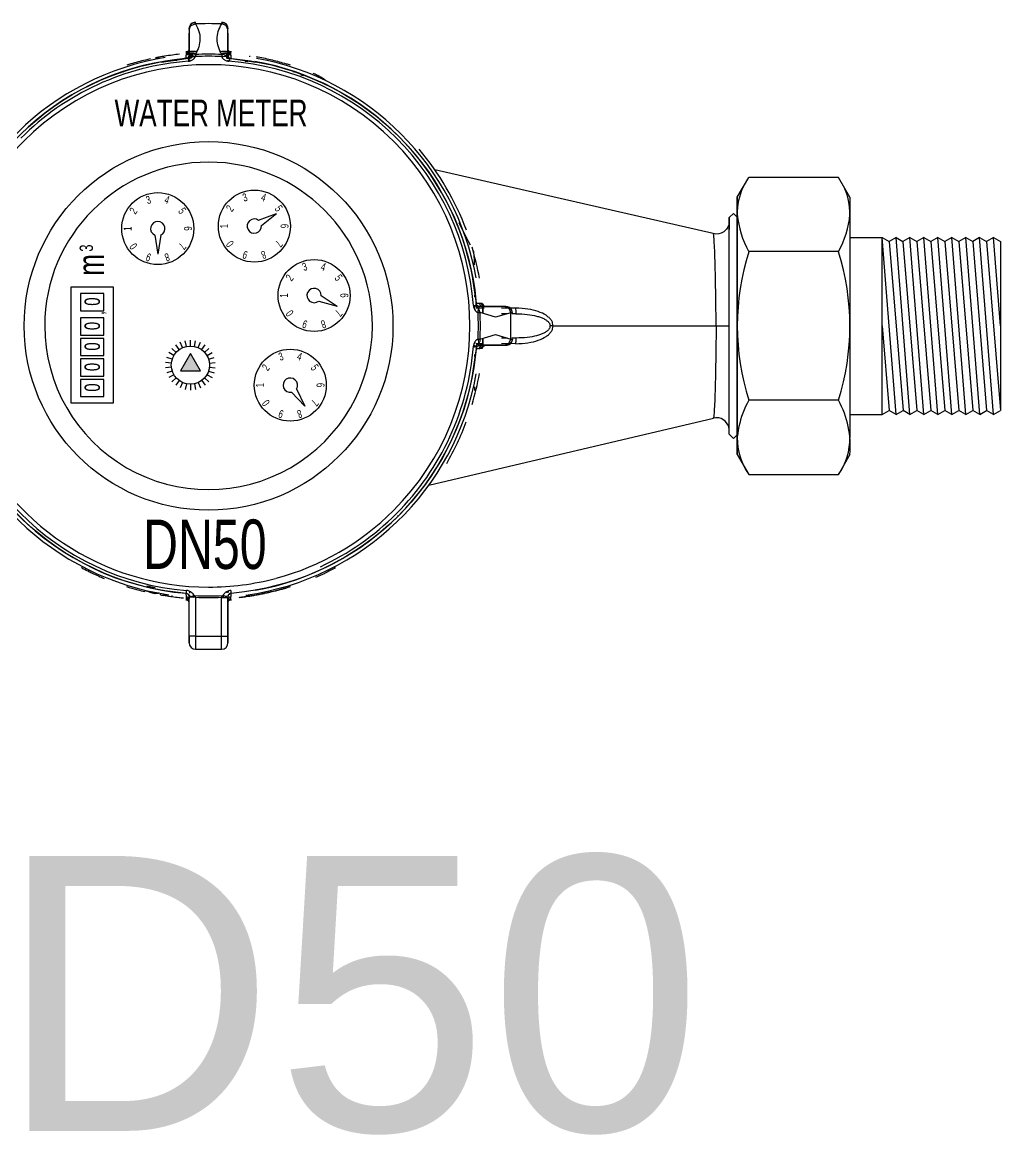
# Model space of a CAD drawing. Header units: millimetres. Extents: x 1218 to 72853, y -34712 to 16286.
# Drawn here: x 32516.8 to 32801.5, y 6502.6 to 6826.4 of the extents above; entities that cross this region are included whole.
import ezdxf

# ---------------------------------------------------------------- set-up
doc = ezdxf.new("R2010")
doc.units = ezdxf.units.MM
doc.set_wipeout_variables(frame=1)
doc.styles.get("Standard").update_dxf_attribs({"font": 'arial.ttf'})

# ---------------------------------------------------------------- blocks, each defined once
blk = doc.blocks.new('*U597')
blk.add_line((0, -0.85), (0, 0.85))
blk = doc.blocks.new('*U596')
at = {"linetype": 'ByBlock', "lineweight": -2, "transparency": 16777216}
for p, rotation in [((-9.05, -6.23), 35.99999999999999), ((-7.89, -5.56), 24), ((-6.61, -5.14), 11.99999999999999), ((-3.94, -5.14), 348.0000000000001), ((-2.67, -5.56), 336.0000000000001), ((-1.5, -6.23), 324.0000000000001), ((-11.38, -9.44), 72), ((-10.83, -8.21), 60.00000000000001), ((-10.05, -7.13), 48.00000000000002), ((-0.51, -7.13), 312.0000000000001), ((0.28, -8.21), 300.0000000000001), ((0.83, -9.44), 288.0000000000001), ((-11.66, -10.75), 84.00000000000003), ((-11.66, -12.09), 96), ((1.11, -10.75), 276.0000000000001), ((1.11, -12.09), 264.0000000000001), ((-11.38, -13.4), 108), ((-10.83, -14.63), 120), ((-10.05, -15.72), 132), ((-9.05, -16.61), 144), ((-1.5, -16.61), 216), ((-0.51, -15.72), 228), ((0.28, -14.63), 240), ((0.83, -13.4), 252.0000000000001), ((-7.89, -17.28), 156.0000000000001), ((-6.61, -17.7), 168.0000000000001), ((-5.28, -17.84), 180), ((-3.94, -17.7), 192), ((-2.67, -17.28), 204)]:
    blk.add_blockref('*U597', p, dxfattribs=dict(at, rotation=rotation))
blk.add_blockref('*U597', (-5.28, -5), dxfattribs=at)
blk = doc.blocks.new('DONGHO-D50 PPR')
at = {"color": 8}
blk.add_wipeout([(3.76, -94.12), (-3.77, -94.12), (-5.1, -93.57), (-5.65, -92.24), (-5.65, -80.37), (-7.51, -79.18), (-17.16, -77.54), (-20.83, -76.76), (-23.18, -76.08), (-30.55, -73.44), (-36.98, -70.73), (-39.63, -68.45), (-43.73, -65.91), (-48.82, -62.23), (-53.13, -58.6), (-56.84, -55.01), (-59.1, -52.57), (-61.29, -51.42), (-68.68, -41.04), (-115.74, -26.63), (-118.14, -26.45), (-120.11, -27.72), (-120.88, -29.93), (-120.88, -31.52), (-122.12, -32.76), (-123.22, -37.44), (-126.56, -43.24), (-153.03, -42.56), (-155.99, -37.45), (-155.99, -25.74), (-199.86, -25.68), (-199.84, 25.8), (-155.99, 25.8), (-155.99, 37.46), (-152.65, 43.26), (-126.57, 43.26), (-123.22, 37.46), (-115.75, 26.63), (-67.26, 41.62), (-62.13, 48.95), (-56.82, 53.62), (-49.92, 61.35), (-43.45, 66.1), (-33.29, 71.75), (-26.96, 74.36), (-22.62, 76.25), (-14.28, 78.24), (-10.48, 78.84), (-6.63, 79.73), (-5.45, 87.26), (-4.18, 88.33), (4.21, 88.33), (5.47, 87.28), (6.64, 79.73), (16.51, 77.8), (23.84, 75.88), (30.71, 73.36), (48.33, 62.61), (54.66, 57.17), (61.29, 51.42), (65.87, 45.41), (146.99, 26.41), (150.13, 27.57), (151.48, 30.22), (151.48, 31.52), (152.72, 32.76), (153.82, 37.44), (157.16, 43.23), (183.24, 43.24), (186.59, 37.44), (186.59, 25.74), (230.46, 25.89), (230.45, -25.81), (186.59, -25.76), (186.59, -37.46), (183.25, -43.26), (157.17, -43.26), (153.82, -37.47), (153.82, -31.91), (152.83, -32.89), (151.48, -31.54), (151.4, -29.81), (150.53, -27.97), (149.13, -27), (147.54, -26.75), (146.83, -26.88), (64.09, -46.36), (60.85, -50.53), (57.02, -54.82), (53.18, -58.55), (49.27, -61.88), (45.08, -64.99), (41.26, -67.48), (36.86, -70.48), (29.1, -73.55), (21.3, -76.63), (12.58, -78.54), (6.2, -79.49), (5.64, -91.98), (5.09, -93.57)], dxfattribs=at)
h = blk.add_hatch(color=256)
h.dxf.hatch_style = 1
h.paths.add_polyline_path([(-2.39, -13.09), (-5.28, -8.08), (-8.17, -13.09)])
for p, q in [((3.86, 88.37), (3.86, 88.39)), ((-5.64, 80.38), (-5.64, 85.18)), ((-5.64, 80.29), (-5.64, 85.18)), ((5.65, 85.18), (5.65, 80.37)), ((5.65, 85.18), (5.65, 80.29)), ((-15.06, 78.05), (-15.48, 78)), ((-15.48, 78), (-15.06, 78.05)), ((-13.71, 76.82), (-6.55, 77.86)), ((-5.39, 79.35), (-5.54, 77.65)), ((-5.39, 79.35), (-4.8, 79.39)), ((-5, 79.38), (-5.18, 77.84)), ((-5, 79.38), (-4.8, 79.39)), ((-4.8, 79.39), (-4.9, 77.99)), ((-3.84, 78.99), (-3.81, 78.4)), ((-3.66, 78.76), (-3.67, 78.4)), ((3.85, 78.99), (3.82, 78.4)), ((4.01, 78.05), (3.95, 79.44)), ((5.12, 79.37), (5.23, 77.86)), ((5.12, 79.37), (5.4, 79.35)), ((5.4, 79.35), (5.54, 77.77)), ((6.59, 77.86), (13.8, 76.81)), ((6.59, 77.86), (13.76, 76.81)), ((-5.56, 77.49), (-5.59, 77.11)), ((5.57, 77.38), (5.61, 77.03)), ((11.46, 76.88), (10.64, 76.93)), ((-24.84, 73.99), (-24.44, 74.12)), ((-24.51, 74.11), (-24.84, 74)), ((24.48, 74.11), (24.88, 73.98)), ((24.52, 74.1), (24.89, 73.98)), ((153.82, 37.44), (153.82, -32.45)), ((153.82, 37.44), (153.82, -21.64)), ((153.82, -0.01), (153.82, 37.44)), ((151.48, -0.01), (151.48, 31.52)), ((153.82, -31.03), (153.82, 31)), ((151.48, -30.44), (151.48, 28.08)), ((73.99, 24.84), (74.12, 24.44)), ((74, 24.84), (74.11, 24.51)), ((200.01, -25.76), (195.95, 25.74)), ((197.98, 24.57), (202.04, -24.59)), ((204.06, -25.76), (200.01, 25.74)), ((202.03, 24.57), (206.09, -24.59)), ((208.12, -25.76), (204.06, 25.74)), ((206.09, 24.57), (210.15, -24.59)), ((212.17, -25.76), (208.11, 25.74)), ((210.14, 24.57), (214.2, -24.59)), ((216.23, -25.76), (212.17, 25.74)), ((214.2, 24.57), (218.25, -24.59)), ((220.28, -25.76), (216.22, 25.74)), ((218.25, 24.57), (222.31, -24.59)), ((224.34, -25.76), (220.28, 25.74)), ((222.3, 24.57), (226.36, -24.59)), ((228.39, -25.76), (224.33, 25.74)), ((226.36, 24.57), (230.42, -24.59)), ((230.42, -0.01), (228.39, 25.74)), ((76.82, 13.71), (77.86, 6.55)), ((77.41, 5.19), (77.42, 4.71)), ((78.99, 3.84), (78.4, 3.81)), ((80.29, 5.64), (85.18, 5.64)), ((80.38, 5.64), (85.18, 5.64)), ((86.88, 3.53), (85.18, 3.53)), ((89.38, 3.53), (88.21, 3.53)), ((88.39, 3.85), (88.37, 3.85)), ((151.48, -31.54), (151.48, -0.01)), ((195.95, -0.01), (197.98, -24.59)), ((77.42, -4.73), (77.41, -5.19)), ((77.89, -5.96), (77.83, -6.06)), ((79.81, -5.19), (77.86, -5.19)), ((78.4, -3.82), (78.99, -3.85)), ((85.18, -5.65), (80.29, -5.65)), ((85.18, -5.65), (80.37, -5.65)), ((86.88, -3.53), (85.18, -3.53)), ((89.38, -3.53), (88.21, -3.53)), ((88.37, -3.86), (88.39, -3.86)), ((77.86, -6.59), (76.81, -13.8)), ((77.86, -6.59), (76.81, -13.76)), ((74.14, -24.4), (73.98, -24.88)), ((74.13, -24.43), (73.98, -24.89)), ((66.73, -40.65), (66.53, -40.97)), ((66.73, -40.68), (66.54, -40.98)), ((55.17, -55.2), (55.03, -55.34)), ((55.18, -55.22), (55.07, -55.32)), ((-36.87, -70.47), (-36.68, -70.01)), ((-35.88, -70.98), (-35.7, -70.55)), ((-34.93, -71.45), (-34.77, -71.07)), ((36.86, -70.48), (36.67, -70.02)), ((-18.53, -77.35), (-18.4, -76.94)), ((-18.41, -76.98), (-15.56, -77.91)), ((-17.16, -77.54), (-15.65, -77.89)), ((-6.38, -77.63), (-6.44, -77.02)), ((-15.65, -77.89), (-15.65, -77.85)), ((-13.98, -78.3), (-13.94, -77.82)), ((-13, -78.47), (-12.96, -78.01)), ((-12.05, -78.62), (-12.01, -78.2)), ((-10.63, -78.82), (-10.59, -78.48)), ((-5.65, -90.36), (-5.65, -79.06)), ((-4.36, -79.02), (-4.87, -79.01)), ((-3.78, -79.01), (-4.34, -79.02)), ((-3.92, -79.06), (-3.92, -78.52)), ((-3.77, -79.06), (-3.77, -90.36)), ((3.76, -90.36), (3.76, -79.06)), ((3.76, -79.06), (5.64, -79.06)), ((4.33, -79.06), (4.36, -78.2)), ((5.09, -78.98), (5.3, -78.97)), ((5.39, -78.97), (5.64, -78.92)), ((5.64, -90.36), (5.64, -78.92)), ((5.64, -79.06), (5.64, -90.36)), ((9.89, -78.92), (9.87, -78.82)), ((-5.65, -90.36), (-5.65, -92.24)), ((-3.77, -90.36), (-5.65, -90.36)), ((-3.77, -90.36), (-3.77, -94.12)), ((-3.77, -90.36), (3.76, -90.36)), ((3.76, -94.12), (3.76, -90.36)), ((3.76, -90.36), (5.64, -90.36)), ((5.64, -92.24), (5.64, -90.36)), ((-3.77, -94.12), (3.76, -94.12))]:
    blk.add_line(p, q, dxfattribs=at)
for p, q in [((146.84, 26.86), (65.87, 45.41)), ((153.82, 37.44), (157.16, 43.23)), ((183.24, 43.24), (157.16, 43.23)), ((186.59, 37.44), (183.24, 43.24)), ((153.82, 37.44), (153.82, 32.76)), ((186.59, 37.44), (186.59, -32.45)), ((14.51, 30.77), (19.75, 32.76)), ((15.4, 29.21), (19.75, 32.76)), ((151.48, 31.51), (152.72, 32.76)), ((153.82, 31.66), (152.72, 32.76)), ((153.82, 32.76), (153.82, 31)), ((151.48, 31.51), (151.48, 28.08)), ((-15.67, 26.44), (-14.78, 20.9)), ((-13.88, 26.44), (-14.78, 20.9)), ((186.59, 25.74), (195.95, 25.74)), ((195.95, -25.76), (195.95, 25.74)), ((195.95, 25.74), (197.98, 24.57)), ((200.01, 25.74), (197.98, 24.57)), ((200.01, 25.74), (202.03, 24.57)), ((204.06, 25.74), (202.03, 24.57)), ((204.06, 25.74), (206.09, 24.57)), ((208.11, 25.74), (206.09, 24.57)), ((208.11, 25.74), (210.14, 24.57)), ((212.17, 25.74), (210.14, 24.57)), ((212.17, 25.74), (214.2, 24.57)), ((216.22, 25.74), (214.2, 24.57)), ((216.22, 25.74), (218.25, 24.57)), ((220.28, 25.74), (218.25, 24.57)), ((220.28, 25.74), (222.3, 24.57)), ((224.33, 25.74), (222.3, 24.57)), ((224.33, 25.74), (226.36, 24.57)), ((228.39, 25.74), (226.36, 24.57)), ((228.39, 25.74), (230.41, 24.57)), ((230.41, 24.57), (230.42, -24.59)), ((183.24, 21.61), (157.16, 21.61)), ((32.04, 7.24), (37.44, 5.71)), ((32.8, 8.87), (37.44, 5.71)), ((-5.28, -8.08), (-8.17, -13.09)), ((-2.39, -13.09), (-5.28, -8.08)), ((-8.17, -13.09), (-2.39, -13.09)), ((24.12, -19.33), (28.04, -23.35)), ((25.6, -18.3), (28.04, -23.35)), ((183.25, -21.63), (157.16, -21.64)), ((186.59, -25.76), (195.95, -25.76)), ((195.95, -25.76), (197.98, -24.59)), ((200.01, -25.76), (197.98, -24.59)), ((200.01, -25.76), (202.04, -24.59)), ((204.06, -25.76), (202.04, -24.59)), ((204.06, -25.76), (206.09, -24.59)), ((208.12, -25.76), (206.09, -24.59)), ((208.12, -25.76), (210.15, -24.59)), ((212.17, -25.76), (210.15, -24.59)), ((212.17, -25.76), (214.2, -24.59)), ((216.23, -25.76), (214.2, -24.59)), ((216.23, -25.76), (218.25, -24.59)), ((220.28, -25.76), (218.25, -24.59)), ((220.28, -25.76), (222.31, -24.59)), ((224.34, -25.76), (222.31, -24.59)), ((224.34, -25.76), (226.36, -24.59)), ((228.39, -25.76), (226.36, -24.59)), ((228.39, -25.76), (230.42, -24.59)), ((64.09, -46.36), (146.87, -26.86)), ((151.48, -31.54), (151.48, -30.44)), ((151.48, -31.54), (152.73, -32.78)), ((153.82, -31.69), (152.73, -32.78)), ((153.82, -32.78), (153.82, -31.03)), ((153.82, -37.47), (153.82, -32.78)), ((153.82, -37.47), (157.17, -43.26)), ((186.59, -37.46), (183.25, -43.26)), ((157.17, -43.26), (183.25, -43.26))]:
    blk.add_line(p, q)
at = {"color": 8, "flags": 128}
for points in [[(-3.85, 88.39), (-4.18, 88.33), (-4.48, 88.24), (-4.73, 88.12), (-5.12, 87.81), (-5.34, 87.52), (-5.56, 87.01), (-5.64, 86.52)], [(-5.64, 86.52), (-5.54, 87.08), (-5.3, 87.6), (-4.91, 88), (-4.41, 88.27), (-3.85, 88.39)], [(-5.64, 86.27), (-5.12, 87.4), (-3.84, 87.89)], [(3.84, 87.89), (3.85, 88.07), (3.85, 88.21), (3.85, 88.31)], [(5.65, 86.27), (5.13, 87.4), (3.84, 87.89)], [(5.65, 86.52), (5.61, 86.85), (5.53, 87.15), (5.41, 87.41), (5.12, 87.82), (4.84, 88.05), (4.6, 88.19), (4.21, 88.33), (3.86, 88.39)], [(3.86, 88.39), (4.42, 88.27), (4.92, 88), (5.31, 87.59), (5.55, 87.08), (5.65, 86.52)], [(-5.64, 86.27), (-5.64, 86.36), (-5.64, 86.43), (-5.64, 86.48), (-5.64, 86.51), (-5.64, 86.52)], [(-5.64, 86.27), (-5.64, 84.73), (-5.64, 83.24), (-5.64, 81.78), (-5.64, 80.3), (-5.64, 78.79)], [(5.65, 78.79), (5.65, 80.2), (5.65, 81.64), (5.65, 83.13), (5.65, 84.66), (5.65, 86.27)], [(-54.63, 55.85), (-52.35, 57.99), (-49.99, 60.03), (-47.55, 61.98), (-45.03, 63.84), (-42.45, 65.59), (-39.79, 67.23), (-37.07, 68.77), (-34.29, 70.2), (-31.45, 71.51), (-28.57, 72.71), (-25.64, 73.8), (-22.67, 74.76), (-19.66, 75.61), (-16.62, 76.33), (-13.55, 76.94), (-10.47, 77.42), (-7.36, 77.78), (-5.96, 77.9)], [(-6.57, 77.88), (-6.55, 78.17), (-6.53, 78.43), (-6.51, 78.64), (-6.5, 78.78), (-6.5, 78.84)], [(-5.68, 80.34), (-5.89, 79.94), (-6.51, 79.64)], [(-6.51, 79.64), (-6.51, 79.58), (-6.51, 79.52), (-6.51, 79.46), (-6.51, 79.39)], [(-6.51, 79.39), (-6.51, 79.28), (-6.51, 79.17), (-6.51, 79.05), (-6.51, 78.94), (-6.51, 78.83)], [(-6.5, 77.86), (-6.23, 77.92), (-5.99, 78.06), (-5.81, 78.26), (-5.69, 78.51), (-5.65, 78.78)], [(-5.64, 78.76), (-5.92, 78.11), (-6.48, 77.86)], [(-5.72, 79.99), (-5.69, 80.08), (-5.65, 80.28)], [(-5.64, 79.76), (-5.64, 79.87), (-5.64, 79.97), (-5.64, 80.08), (-5.64, 80.18), (-5.64, 80.29)], [(-5.26, 78.34), (-4.95, 78.51), (-4.63, 78.5), (-4.24, 78.41), (-3.81, 78.4)], [(-3.84, 78.98), (-4.35, 78.78), (-4.86, 78.61), (-5.25, 78.35)], [(3.82, 78.4), (4.26, 78.41), (4.64, 78.5), (4.97, 78.51), (5.27, 78.34)], [(5.65, 80.29), (5.65, 80.18), (5.65, 80.08), (5.65, 79.97), (5.65, 79.87), (5.65, 79.76)], [(5.66, 78.78), (5.71, 78.51), (5.82, 78.26), (6, 78.06), (6.23, 77.92), (6.5, 77.86)], [(6.52, 79.64), (5.9, 79.94), (5.69, 80.34)], [(5.72, 79.99), (5.9, 79.69), (6.51, 79.41)], [(6.45, 78.85), (6.28, 78.89), (5.96, 79.07)], [(5.96, 77.9), (9.07, 77.59), (12.17, 77.17), (15.25, 76.62), (18.3, 75.95), (21.32, 75.16), (24.31, 74.24), (27.26, 73.21), (30.16, 72.06), (33.02, 70.8), (35.83, 69.42), (38.57, 67.94), (41.26, 66.34), (43.88, 64.64), (46.43, 62.83), (48.91, 60.92), (51.3, 58.92), (53.62, 56.82), (55.85, 54.63), (57.99, 52.35), (60.03, 49.99), (61.98, 47.55), (63.84, 45.03), (65.59, 42.45)], [(6.5, 78.84), (6.51, 78.78), (6.5, 78.65), (6.5, 78.43), (6.5, 78.16), (6.5, 77.87)], [(6.52, 79.39), (6.52, 79.48), (6.52, 79.56), (6.52, 79.64)], [(6.52, 78.83), (6.52, 78.94), (6.52, 79.05), (6.52, 79.17), (6.52, 79.28), (6.52, 79.39)], [(65.59, 42.45), (67.23, 39.79), (68.77, 37.07), (70.2, 34.29), (71.51, 31.45), (72.71, 28.57), (73.8, 25.64), (74.76, 22.67), (75.61, 19.66), (76.33, 16.62), (76.94, 13.55), (77.42, 10.47), (77.78, 7.36), (77.9, 5.96)], [(76.25, 23.47), (74.94, 25.84), (72.9, 30.01)], [(78.76, 5.64), (78.11, 5.92), (77.86, 6.48)], [(79.39, 6.51), (79.28, 6.51), (79.17, 6.51), (79.05, 6.51), (78.94, 6.51), (78.83, 6.51)], [(78.84, 6.5), (78.91, 6.22), (79.04, 5.99), (79.23, 5.81), (79.47, 5.7), (79.75, 5.66)], [(79.64, 6.51), (79.58, 6.51), (79.52, 6.51), (79.46, 6.51), (79.39, 6.51)], [(79.64, 6.51), (79.94, 5.89), (80.36, 5.67)], [(80.15, 5.19), (79.81, 5.19), (77.83, 5.19)], [(78.98, 3.84), (78.78, 4.35), (78.61, 4.86), (78.35, 5.25)], [(79.75, 5.66), (79.69, 5.66), (79.56, 5.66), (79.36, 5.66), (79.1, 5.66), (78.78, 5.66)], [(86.27, 5.64), (84.72, 5.64), (83.24, 5.64), (81.77, 5.64), (80.3, 5.64), (78.79, 5.64)], [(87.89, 3.84), (83.48, 2.51), (78.99, 3.86)], [(79.76, 5.64), (79.87, 5.64), (79.97, 5.64), (80.08, 5.64), (80.18, 5.64), (80.29, 5.64)], [(89.31, 5.17), (86.95, 5.17), (85.18, 5.18)], [(86.27, 5.64), (87.4, 5.12), (87.89, 3.84)], [(88.39, 3.85), (88.33, 4.18), (88.24, 4.48), (88.12, 4.73), (87.81, 5.12), (87.52, 5.34), (87.01, 5.56), (86.52, 5.64)], [(88.31, 3.84), (88.21, 3.84), (88.07, 3.84), (87.89, 3.84)], [(78.98, -3.85), (83.48, -2.52), (87.89, -3.84)], [(100.26, -0.01), (99.8, -0.01), (99.38, -0.01)], [(100.24, -0.01), (112.1, -0.01), (123.95, -0.01), (135.81, -0.01), (147.67, -0.01)], [(147.67, -0.01), (149.55, -0.01), (150.96, -0.01), (151.48, -0.01)], [(-6.51, -77.85), (-9.62, -77.53), (-12.71, -77.08), (-15.79, -76.51), (-18.83, -75.82), (-21.85, -75), (-24.83, -74.07), (-27.78, -73.02), (-30.67, -71.85), (-33.52, -70.57), (-36.32, -69.17), (-39.05, -67.66), (-41.73, -66.05), (-44.34, -64.32), (-46.87, -62.5), (-49.33, -60.57), (-51.72, -58.55), (-54.02, -56.44), (-56.23, -54.23)], [(77.9, -5.96), (77.59, -9.07), (77.17, -12.17), (76.62, -15.25), (75.95, -18.3), (75.16, -21.32), (74.24, -24.31), (73.21, -27.26), (72.06, -30.16), (70.8, -33.02), (69.42, -35.83), (67.94, -38.57), (66.34, -41.26), (64.64, -43.88), (62.83, -46.43), (60.92, -48.91), (58.92, -51.3), (56.82, -53.62), (54.63, -55.85), (52.35, -57.99), (49.99, -60.03), (47.55, -61.98), (45.03, -63.84), (42.45, -65.59), (39.79, -67.23), (37.07, -68.77), (34.29, -70.2), (31.45, -71.51), (28.57, -72.71), (25.64, -73.8), (22.67, -74.76), (19.66, -75.61), (16.62, -76.33), (13.55, -76.94), (10.47, -77.42), (7.36, -77.78), (6.51, -77.85)], [(77.64, -5.98), (77.37, -6.18), (77.06, -5.9)], [(77.87, -6.44), (78.21, -5.87), (78.78, -5.66)], [(78.4, -3.82), (78.41, -4.26), (78.49, -4.64), (78.51, -4.97), (78.34, -5.27)], [(78.79, -5.65), (80.2, -5.65), (81.64, -5.65), (83.13, -5.65), (84.66, -5.65), (86.27, -5.65)], [(78.85, -6.44), (78.89, -6.28), (79.07, -5.96)], [(79.64, -6.52), (79.94, -5.9), (80.34, -5.69)], [(80.29, -5.65), (80.18, -5.65), (80.08, -5.65), (79.97, -5.65), (79.87, -5.65), (79.76, -5.65)], [(89.31, -5.17), (86.95, -5.18), (85.18, -5.18)], [(86.27, -5.65), (87.4, -5.13), (87.89, -3.84)], [(86.52, -5.65), (86.85, -5.61), (87.15, -5.53), (87.41, -5.41), (87.82, -5.12), (88.05, -4.84), (88.19, -4.6), (88.33, -4.21), (88.39, -3.86)], [(88.39, -3.86), (88.27, -4.42), (88, -4.92), (87.59, -5.31), (87.08, -5.55), (86.52, -5.65)], [(87.89, -3.84), (88.07, -3.85), (88.21, -3.85), (88.31, -3.85)], [(78.83, -6.52), (78.94, -6.52), (79.05, -6.52), (79.17, -6.52), (79.28, -6.52), (79.39, -6.52)], [(79.39, -6.52), (79.43, -6.52), (79.46, -6.52), (79.5, -6.52), (79.54, -6.52), (79.57, -6.52), (79.61, -6.52), (79.64, -6.52)], [(6.44, -77.02), (6.46, -77.3), (6.48, -77.53), (6.49, -77.7), (6.5, -77.81)], [(-6.52, -78.83), (-6.52, -78.94), (-6.52, -79.05), (-6.52, -79.17), (-6.52, -79.28), (-6.52, -79.39)], [(-6.52, -79.39), (-6.52, -79.43), (-6.52, -79.46), (-6.52, -79.5), (-6.52, -79.54), (-6.52, -79.57), (-6.52, -79.61), (-6.52, -79.64)], [(-5.68, -80.36), (-5.9, -79.94), (-6.52, -79.64)], [(-6.45, -78.85), (-6.28, -78.89), (-5.96, -79.07)], [(-5.65, -78.79), (-5.65, -78.69), (-5.66, -78.59), (-5.68, -78.51), (-5.71, -78.43), (-5.74, -78.35)], [(-5.66, -80.28), (-5.69, -80.08), (-5.72, -79.99)], [(-3.78, -78.97), (-5.1, -78.91), (-5.65, -78.79)], [(-4.88, -79.01), (-5.29, -78.99), (-5.54, -78.98), (-5.64, -78.92)], [(3.77, -78.97), (3.8, -78.87), (3.85, -78.78), (3.92, -78.68), (4.02, -78.6), (4.15, -78.51)], [(5.73, -78.35), (5.7, -78.43), (5.67, -78.52), (5.65, -78.6), (5.64, -78.7), (5.64, -78.79)], [(5.68, -80.34), (5.89, -79.94), (6.51, -79.64)], [(6.5, -79.41), (6.29, -79.45), (6.1, -79.53), (5.93, -79.65), (5.8, -79.81), (5.72, -79.99)], [(6.51, -79.39), (6.51, -79.28), (6.51, -79.17), (6.51, -79.05), (6.51, -78.94), (6.51, -78.83)], [(6.51, -79.64), (6.51, -79.58), (6.51, -79.52), (6.51, -79.46), (6.51, -79.39)], [(-5.65, -92.24), (-5.65, -92.24), (-5.65, -92.24), (-5.65, -92.23), (-5.65, -92.22), (-5.65, -92.2), (-5.65, -92.19), (-5.65, -92.17), (-5.65, -92.15), (-5.65, -92.12), (-5.65, -92.09), (-5.65, -92.06), (-5.65, -92.03), (-5.65, -91.99), (-5.65, -91.95), (-5.65, -91.91), (-5.65, -91.87), (-5.65, -91.82), (-5.65, -91.77), (-5.65, -91.72), (-5.65, -91.67), (-5.65, -91.62), (-5.65, -91.56), (-5.65, -91.5), (-5.65, -91.44), (-5.65, -91.38), (-5.65, -91.31), (-5.65, -91.25), (-5.65, -91.18), (-5.65, -91.11), (-5.65, -91.04), (-5.65, -90.97), (-5.65, -90.9), (-5.65, -90.83), (-5.65, -90.75), (-5.65, -90.68), (-5.65, -90.6), (-5.65, -90.53), (-5.65, -90.45), (-5.65, -90.38), (-5.65, -90.36)], [(5.64, -90.36), (5.64, -90.43), (5.64, -90.51), (5.64, -90.58), (5.64, -90.66), (5.64, -90.73), (5.64, -90.81), (5.64, -90.88), (5.64, -90.95), (5.64, -91.02), (5.64, -91.09), (5.64, -91.16), (5.64, -91.23), (5.64, -91.29), (5.64, -91.36), (5.64, -91.42), (5.64, -91.48), (5.64, -91.54), (5.64, -91.6), (5.64, -91.66), (5.64, -91.71), (5.64, -91.76), (5.64, -91.81), (5.64, -91.86), (5.64, -91.9), (5.64, -91.94), (5.64, -91.98), (5.64, -92.02), (5.64, -92.05), (5.64, -92.09), (5.64, -92.11), (5.64, -92.14), (5.64, -92.16), (5.64, -92.18), (5.64, -92.2), (5.64, -92.21), (5.64, -92.23), (5.64, -92.23), (5.64, -92.24), (5.64, -92.24)]]:
    blk.add_lwpolyline(points, dxfattribs=at)
at = {"flags": 128}
for points in [[(151.48, 30.27), (151.47, 30.17), (151.34, 29.42), (151.07, 28.74), (150.72, 28.18), (150.33, 27.74), (149.93, 27.41), (149.13, 26.98), (148.49, 26.8), (147.54, 26.74), (146.84, 26.86)], [(151.48, -30.28), (151.47, -30.19), (151.34, -29.43), (151.07, -28.76), (150.72, -28.19), (150.33, -27.75), (149.93, -27.43), (149.13, -27), (148.49, -26.81), (147.54, -26.75), (146.83, -26.88)]]:
    blk.add_lwpolyline(points, dxfattribs=at)
for points in [[(-27.78, -22.52), (-39.99, -22.51), (-39.99, 11.37), (-27.78, 11.36)], [(-37.3, 4.43), (-30.47, 4.43), (-30.47, 9.44), (-37.3, 9.44)], [(-37.3, -2.67), (-30.47, -2.67), (-30.47, 2.34), (-37.3, 2.34)], [(-37.3, -8.64), (-30.47, -8.64), (-30.47, -3.63), (-37.3, -3.63)], [(-37.3, -14.62), (-30.47, -14.62), (-30.47, -9.6), (-37.3, -9.6)], [(-37.3, -20.59), (-30.47, -20.59), (-30.47, -15.58), (-37.3, -15.58)]]:
    blk.add_lwpolyline(points, close=True)
for centre, radius in [((0, 0), 53.65), ((13.32, 29.05), 10.47), ((-14.78, 28.33), 10.47), ((30.7, 8.85), 10.47), ((-5.28, -11.42), 5.56), ((23.78, -17.26), 10.47)]:
    blk.add_circle(centre, radius)
at = {"color": 8}
for centre, radius, start, end in [((0, 0), 87.98, 87.498, 92.4961), ((0, 0), 79.1, 99.1673, 169.8205), ((0, 0), 78.12, 94.3723, 170.0994), ((0, 0), 79.53, 97.574, 100.9167), ((0, 0), 79.53, 99.3992, 100.9167), ((0, 0), 79.53, 96.1391, 97.573), ((0, 0), 80.01, 92.7293, 94.7561), ((0, 0), 79.91, 92.5776, 94.6715), ((0, 0), 79.53, 93.9237, 94.6938), ((0, 0), 79.08, 87.2105, 92.7836), ((0, 0), 78.49, 87.2106, 92.7836), ((0, 0), 79.91, 85.3226, 87.4165), ((0, 0), 80.01, 85.2363, 87.2643), ((0, 0), 79.53, 85.3005, 86.3105), ((0, 0), 79.53, 79.5403, 79.8778), ((0, 0), 79.1, 10.1789, 79.8205), ((0, 0), 79.53, 78.0169, 79.5394), ((0, 0), 79.53, 76.4928, 78.0151), ((0, 0), 77.28, 94.3723, 134.9971), ((0, 0), 77.28, 4.3723, 85.6218), ((0, 0), 78.12, 9.8949, 80.0993), ((0, 0), 79.53, 74.9687, 76.4907), ((0, 0), 79.53, 73.4446, 74.9664), ((0, 0), 79.53, 72.5596, 73.4421), ((0, 0), 79.53, 67.065, 67.5013), ((0, 0), 80.01, 20.389, 39.9971), ((0, 0), 80.01, 9.9971, 16.6463), ((0, 0), 79.91, 2.5922, 4.6715), ((0, 0), 80.01, 4.3342, 4.6765), ((0, 0), 78.49, 357.2106, 2.7836), ((0, 0), 79.08, 357.2105, 2.7836), ((0, 0), 80.01, 2.7479, 4.2473), ((86.51, 3.76), 1.88, 2.489, 89.9971), ((0, 0), 87.98, 357.498, 2.4961), ((0, 0), 78.12, 184.3723, 265.2169), ((0, 0), 77.28, 184.3723, 265.2169), ((0, 0), 77.28, 314.9971, 355.6219), ((0, 0), 79.91, 355.3226, 357.402), ((0, 0), 80.01, 355.3007, 357.2302), ((0, 0), 79.1, 355.0769, 355.2751), ((0, 0), 79.1, 190.1737, 261.5961), ((0, 0), 79.1, 277.874, 349.8205), ((0, 0), 78.12, 280.0517, 350.0994), ((0, 0), 80.01, 343.3478, 349.9971), ((0, 0), 80.01, 329.9971, 339.5838), ((0, 0), 77.28, 294.8872, 314.9971), ((0, 0), 79.53, 245.0955, 246.6376), ((0, 0), 79.53, 293.1054, 295.2483), ((0, 0), 79.53, 252.5611, 252.8787), ((0, 0), 79.53, 254.9939, 256.5259), ((0, 0), 79.53, 281.811, 284.0235), ((0, 0), 79.53, 262.3223, 263.73), ((0, 0), 80.01, 265.2363, 265.6775), ((0, 0), 79.91, 265.3226, 265.7598), ((0, 0), 78.62, 266.9737, 273.0204), ((0, 0), 79.1, 267.2659, 272.7283), ((0, 0), 79.91, 274.0504, 274.6715), ((0, 0), 80.01, 274.1248, 274.7561), ((-3.77, -92.24), 1.88, 179.9971, 269.9971), ((3.76, -92.24), 1.88, 269.9971, 359.9971)]:
    blk.add_arc(centre, radius, start, end, dxfattribs=at)
for centre, radius, start, end in [((0, 0), 76.04, 314.9971, 134.9971), ((0, 0), 76.04, 134.9971, 269.9971), ((0, 0), 47.67, 359.9972, 179.9972), ((172.06, 32.7), 18.25, 155.2636, 180.8793), ((168.34, 32.7), 18.25, 359.1285, 24.7443), ((181.07, 34.93), 27.37, 185.2636, 209.1285), ((159.33, 34.93), 27.37, 330.8793, 354.7443), ((-14.78, 28.33), 2.09, 293.3786, 244.5758), ((13.32, 29.05), 2.09, 53.3786, 4.5758), ((225.38, -0.01), 71.56, 162.416, 197.5919), ((115.03, -0.02), 71.56, 342.416, 17.5919), ((30.7, 8.85), 2.09, 358.3786, 309.5758), ((0, 0), 47.67, 179.9972, 359.9972), ((23.78, -17.26), 2.09, 328.3786, 279.5758), ((181.07, -34.96), 27.37, 150.8793, 185.2636), ((159.34, -34.96), 27.37, 354.7443, 29.1285), ((172.06, -32.73), 18.25, 179.1285, 215.2636), ((168.35, -32.73), 18.25, 324.7443, 0.8793), ((0, 0), 76.04, 284.9971, 314.9971), ((0, 0), 76.04, 269.9971, 284.8642)]:
    blk.add_arc(centre, radius, start, end)
at = {"color": 8, "extrusion": (0, 0, -1)}
for centre, major_axis, ratio, start_param, end_param in [((-6.58, 80.33), (0.941, 0), 0.999402, 0.351981, 1.489022), ((-8.3, -61.79), (18.4, 140.67), 0.74033, 6.141459, 6.151792), ((8.3, -61.72), (18.37, -140.6), 0.740151, 3.275133, 3.286229), ((80.33, 6.58), (0, -0.941), 0.999402, 0.351981, 1.489022), ((0, 0), (77.38, 18.4), 1, 1.513559, 1.679533), ((0, 0), (77.62, 17.33), 1, 1.556897, 1.570804), ((0, 0), (77.62, 17.33), 1, 1.491324, 1.519387), ((-0.43, 107.01), (0.43, -186.54), 0.645673, 0.100139, 0.108036)]:
    blk.add_ellipse(centre, major_axis=major_axis, ratio=ratio, start_param=start_param, end_param=end_param, dxfattribs=at)
at = {"color": 8}
for points, knots in [([(-3.83, 87.9), (-3.83, 88.03), (-3.84, 88.29), (-3.84, 88.39), (-3.84, 88.39)], [0, 0, 0, 0, 0.4, 0.9997536, 0.9997536, 0.9997536, 0.9997536]), ([(5.65, 86.27), (5.65, 86.33), (5.65, 86.46), (5.65, 86.51), (5.65, 86.51)], [0, 0, 0, 0, 0.4, 0.9996891, 0.9996891, 0.9996891, 0.9996891]), ([(-5.66, 78.78), (-5.66, 78.69), (-5.69, 78.51), (-5.82, 78.24), (-6.12, 78.03), (-6.42, 77.93), (-6.57, 77.88)], [0, 0, 0, 0, 0.2, 0.4, 0.7, 1, 1, 1, 1]), ([(-5.65, 79.75), (-5.66, 79.61), (-5.73, 79.33), (-5.99, 78.98), (-6.31, 78.86), (-6.5, 78.84)], [0, 0, 0, 0, 0.3, 0.6, 1, 1, 1, 1]), ([(-5.26, 78.34), (-5.25, 78.26), (-5.3, 78.11), (-5.55, 77.96), (-5.82, 77.9), (-5.96, 77.89)], [-1, -1, -1, -1, -0.65, -0.3, 0, 0, 0, 0]), ([(-5.89, 77.06), (-5.67, 77.08), (-5.3, 77.15), (-4.86, 77.31), (-4.49, 77.53), (-4.1, 77.86), (-3.9, 78.18), (-3.81, 78.4)], [0, 0, 0, 0, 0.2, 0.35, 0.5, 0.7, 1, 1, 1, 1]), ([(-5.64, 78.79), (-5.64, 79.02), (-5.64, 79.36), (-5.64, 79.68), (-5.64, 79.75), (-5.64, 79.76)], [0, 0, 0, 0, 0.4, 0.7, 1, 1, 1, 1]), ([(3.82, 78.4), (3.86, 78.28), (3.97, 78.08), (4.2, 77.78), (4.48, 77.54), (4.83, 77.33), (5.2, 77.18), (5.56, 77.1), (5.78, 77.07), (5.9, 77.06)], [0, 0, 0, 0, 0.2, 0.35, 0.5, 0.65, 0.8, 0.9, 1, 1, 1, 1]), ([(5.27, 78.34), (5.18, 78.45), (5.02, 78.62), (4.73, 78.85), (4.44, 79), (4.13, 79.06), (3.93, 79.03), (3.85, 78.99)], [-1, -1, -1, -1, -0.75, -0.5625, -0.375, -0.1875, 0, 0, 0, 0]), ([(5.27, 78.34), (5.26, 78.28), (5.28, 78.14), (5.52, 77.97), (5.82, 77.9), (5.96, 77.89)], [0, 0, 0, 0, 0.3, 0.7, 1, 1, 1, 1]), ([(5.66, 78.78), (5.66, 78.7), (5.62, 78.59), (5.51, 78.47), (5.41, 78.4), (5.33, 78.36), (5.28, 78.34)], [-1, -1, -1, -1, -0.6, -0.4, -0.2, 0, 0, 0, 0]), ([(5.65, 80.37), (5.66, 80.26), (5.68, 80.08), (5.7, 80.01), (5.71, 80.01)], [0.0000075, 0.0000075, 0.0000075, 0.0000075, 0.5, 1, 1, 1, 1]), ([(5.65, 79.76), (5.65, 79.75), (5.65, 79.65), (5.65, 79.27), (5.65, 78.96), (5.65, 78.79)], [0, 0, 0, 0, 0.4, 0.7, 1, 1, 1, 1]), ([(5.66, 79.75), (5.67, 79.64), (5.71, 79.4), (5.87, 79.12), (6.27, 78.85), (6.48, 78.84), (6.5, 78.84)], [0, 0, 0, 0, 0.21875, 0.4375, 0.625, 1, 1, 1, 1]), ([(6.06, 77.83), (6.06, 77.84), (6.05, 77.87), (6.01, 77.89), (5.96, 77.9)], [0.75, 0.75, 0.75, 0.75, 0.8125, 0.9999813, 0.9999813, 0.9999813, 0.9999813]), ([(-16.92, 77.71), (-17.4, 77.61), (-19.31, 77.18), (-21.21, 76.67), (-22.62, 76.25)], [0.2, 0.2, 0.2, 0.2, 0.4, 1, 1, 1, 1]), ([(5.9, 77.06), (6.01, 77.12), (6.18, 77.27), (6.18, 77.46), (6, 77.59), (5.98, 77.64), (5.98, 77.64)], [0, 0, 0, 0, 0.15625, 0.34375, 0.4921875, 0.5, 0.5, 0.5, 0.5]), ([(34.09, 71.48), (34.01, 71.54), (33.85, 71.66), (33.61, 71.83), (33.36, 71.99), (33.11, 72.15), (32.85, 72.3), (32.51, 72.5), (31.9, 72.82), (31.36, 73.08), (31, 73.24)], [0.4, 0.4, 0.4, 0.4, 0.45, 0.5, 0.55, 0.6, 0.65, 0.7, 0.8, 1, 1, 1, 1]), ([(147.67, -0.01), (147.64, 3.11), (147.55, 9.37), (147.42, 17.61), (147.19, 23.74), (146.99, 26.41), (146.87, 26.86), (146.83, 26.88)], [0.0000005, 0.0000005, 0.0000005, 0.0000005, 0.1111111, 0.2222222, 0.3333333, 0.4444444, 0.4981952, 0.4981952, 0.4981952, 0.4981952]), ([(77.42, 17.69), (77.41, 17.83), (77.4, 18.22), (77.38, 18.86), (77.34, 19.47), (77.31, 19.95), (77.27, 20.36), (77.23, 20.77), (77.18, 21.18), (77.15, 21.48), (77.12, 21.66), (77.12, 21.72)], [-0.8772118, -0.8772118, -0.8772118, -0.8772118, -0.85, -0.8, -0.75, -0.725, -0.7, -0.6625, -0.6375, -0.6125, -0.6002909, -0.6002909, -0.6002909, -0.6002909]), ([(77.85, 6.51), (77.86, 6.37), (77.92, 6.2), (78.03, 6.03), (78.14, 5.9), (78.26, 5.8), (78.45, 5.7), (78.61, 5.65), (78.74, 5.64), (78.79, 5.64)], [-1, -1, -1, -1, -0.725, -0.6375, -0.55, -0.35, -0.275, -0.1, 0, 0, 0, 0]), ([(77.86, 6.48), (77.86, 6.37), (77.91, 6.18), (78.08, 5.93), (78.33, 5.72), (78.62, 5.65), (78.76, 5.64)], [0, 0, 0, 0, 0.2, 0.4, 0.65, 1, 1, 1, 1]), ([(78.83, 6.51), (78.82, 6.51), (78.7, 6.52), (78.31, 6.55), (78.02, 6.57), (77.88, 6.58)], [0, 0, 0, 0, 0.4, 0.7, 1, 1, 1, 1]), ([(77.06, 5.89), (77.08, 5.67), (77.15, 5.3), (77.31, 4.86), (77.53, 4.49), (77.86, 4.1), (78.18, 3.9), (78.4, 3.81)], [0, 0, 0, 0, 0.2, 0.35, 0.5, 0.7, 1, 1, 1, 1]), ([(78.34, 5.26), (78.26, 5.25), (78.11, 5.3), (77.96, 5.55), (77.9, 5.82), (77.89, 5.96)], [-1, -1, -1, -1, -0.65, -0.3, 0, 0, 0, 0]), ([(78.4, 3.81), (78.39, 3.93), (78.38, 4.15), (78.45, 4.43), (78.52, 4.69), (78.54, 4.95), (78.44, 5.16), (78.34, 5.26)], [0, 0, 0, 0, 0.1875, 0.375, 0.53125, 0.71875, 1, 1, 1, 1]), ([(86.51, 5.64), (86.51, 5.64), (86.48, 5.64), (86.36, 5.64), (86.27, 5.64)], [0.0003102, 0.0003102, 0.0003102, 0.0003102, 0.4, 1, 1, 1, 1]), ([(100.24, -0.01), (100.23, 0.29), (100.16, 0.71), (99.94, 1.25), (99.64, 1.77), (99.08, 2.41), (97.91, 3.33), (95.98, 4.25), (93.02, 4.97), (90.62, 5.15), (89.31, 5.17)], [0, 0, 0, 0, 0.1, 0.15, 0.2, 0.3, 0.4, 0.6, 0.8, 1, 1, 1, 1]), ([(95.4, 2.86), (95.8, 2.76), (96.56, 2.53), (97.2, 2.26), (97.5, 2.11)], [0.4001084, 0.4001084, 0.4001084, 0.4001084, 0.5, 0.6, 0.6, 0.6, 0.6]), ([(97.5, 2.11), (97.65, 2.03), (97.92, 1.88), (98.42, 1.56), (98.82, 1.21), (99.1, 0.85), (99.3, 0.47), (99.36, 0.19), (99.37, -0.01)], [0.6005748, 0.6005748, 0.6005748, 0.6005748, 0.65, 0.7, 0.8, 0.85, 0.9, 1, 1, 1, 1]), ([(89.31, -5.18), (90.62, -5.16), (93.03, -4.97), (95.99, -4.26), (97.92, -3.33), (99.08, -2.42), (99.64, -1.78), (99.94, -1.26), (100.16, -0.72), (100.23, -0.3), (100.24, -0.01)], [0, 0, 0, 0, 0.2, 0.4, 0.6, 0.7, 0.8, 0.85, 0.9, 1, 1, 1, 1]), ([(97.5, -2.12), (97.21, -2.27), (96.57, -2.54), (95.8, -2.76), (95.41, -2.87)], [0.4, 0.4, 0.4, 0.4, 0.5, 0.5999028, 0.5999028, 0.5999028, 0.5999028]), ([(98.88, -1.13), (98.72, -1.31), (98.42, -1.57), (97.92, -1.89), (97.65, -2.04), (97.5, -2.12)], [0.2, 0.2, 0.2, 0.2, 0.3, 0.35, 0.3994846, 0.3994846, 0.3994846, 0.3994846]), ([(99.37, -0.01), (99.36, -0.2), (99.3, -0.49), (99.09, -0.86), (98.96, -1.04), (98.88, -1.13)], [0, 0, 0, 0, 0.1, 0.15, 0.1998979, 0.1998979, 0.1998979, 0.1998979]), ([(147.67, -0.01), (147.64, -3.13), (147.55, -9.39), (147.42, -17.63), (147.19, -23.75), (146.99, -26.44), (146.87, -26.86), (146.83, -26.87)], [0, 0, 0, 0, 0.1111111, 0.2222222, 0.3333333, 0.4444444, 0.4981631, 0.4981631, 0.4981631, 0.4981631]), ([(78.4, -3.82), (78.25, -3.88), (77.97, -4.04), (77.67, -4.32), (77.43, -4.64), (77.26, -5), (77.13, -5.41), (77.08, -5.73), (77.06, -5.9)], [0, 0, 0, 0, 0.2, 0.4, 0.55, 0.7, 0.85, 1, 1, 1, 1]), ([(77.85, -6.51), (77.86, -6.47), (77.88, -6.31), (77.96, -6.13), (78.08, -5.97), (78.22, -5.83), (78.46, -5.69), (78.67, -5.65), (78.79, -5.65)], [0, 0, 0, 0, 0.1, 0.325, 0.40625, 0.55, 0.7625, 1, 1, 1, 1]), ([(77.9, -5.96), (77.88, -6.1), (77.87, -6.29), (77.85, -6.47), (77.85, -6.51), (77.85, -6.51)], [0, 0, 0, 0, 0.4, 0.7, 1, 1, 1, 1]), ([(77.9, -5.95), (77.91, -5.84), (77.95, -5.6), (78.1, -5.33), (78.24, -5.28), (78.34, -5.28)], [0, 0, 0, 0, 0.25, 0.6, 1, 1, 1, 1]), ([(78.34, -5.27), (78.45, -5.18), (78.62, -5.02), (78.85, -4.73), (79, -4.44), (79.06, -4.13), (79.03, -3.93), (78.99, -3.85)], [-1, -1, -1, -1, -0.75, -0.5625, -0.375, -0.1875, 0, 0, 0, 0]), ([(79.76, -5.65), (79.75, -5.65), (79.65, -5.65), (79.27, -5.65), (78.96, -5.65), (78.79, -5.65)], [0, 0, 0, 0, 0.4, 0.7, 1, 1, 1, 1]), ([(78.84, -6.51), (78.84, -6.48), (78.85, -6.27), (79.11, -5.88), (79.39, -5.72), (79.63, -5.67), (79.75, -5.66)], [0, 0, 0, 0, 0.375, 0.5625, 0.75, 1, 1, 1, 1]), ([(79.39, -6.52), (79.41, -6.37), (79.49, -6.12), (79.76, -5.81), (79.94, -5.73), (80.01, -5.71)], [0, 0, 0, 0, 0.25, 0.5, 1, 1, 1, 1]), ([(80.37, -5.65), (80.26, -5.66), (80.08, -5.68), (80.01, -5.7), (80.01, -5.71)], [0.0000075, 0.0000075, 0.0000075, 0.0000075, 0.5, 1, 1, 1, 1]), ([(86.27, -5.65), (86.33, -5.65), (86.46, -5.65), (86.51, -5.65), (86.51, -5.65)], [0, 0, 0, 0, 0.4, 0.9996891, 0.9996891, 0.9996891, 0.9996891]), ([(77.88, -6.59), (78.07, -6.58), (78.56, -6.54), (78.82, -6.52), (78.83, -6.52)], [0, 0, 0, 0, 0.4, 1, 1, 1, 1]), ([(-31.54, -73.01), (-31.3, -73.12), (-30.92, -73.28), (-30.55, -73.44), (-30.41, -73.49)], [0, 0, 0, 0, 0.5, 0.7911219, 0.7911219, 0.7911219, 0.7911219]), ([(-4.15, -78.51), (-4.26, -78.33), (-4.43, -78.07), (-4.71, -77.78), (-4.94, -77.59), (-5.26, -77.37), (-5.77, -77.13), (-6.19, -77.03), (-6.44, -77.02)], [0, 0, 0, 0, 0.2, 0.3, 0.4, 0.5, 0.7, 1, 1, 1, 1]), ([(6.44, -77.02), (6.27, -77.03), (5.93, -77.09), (5.45, -77.26), (5.04, -77.5), (4.7, -77.78), (4.39, -78.11), (4.22, -78.37), (4.14, -78.51)], [0, 0, 0, 0, 0.2, 0.4, 0.55, 0.7, 0.85, 1, 1, 1, 1]), ([(21.74, -76.51), (22.22, -76.37), (22.92, -76.16), (23.62, -75.95), (23.84, -75.88)], [0, 0, 0, 0, 0.5, 0.7301063, 0.7301063, 0.7301063, 0.7301063]), ([(-14.36, -77.76), (-14.39, -77.77), (-14.49, -77.82), (-14.69, -77.89), (-14.95, -77.93), (-15.22, -77.94), (-15.44, -77.94), (-15.58, -77.91), (-15.65, -77.89)], [0.4605602, 0.4605602, 0.4605602, 0.4605602, 0.5, 0.5875, 0.7, 0.8, 0.9, 1, 1, 1, 1]), ([(-8.69, -79.06), (-8.45, -79.09), (-7.98, -79.13), (-7.51, -79.18), (-7.28, -79.2)], [0, 0, 0, 0, 0.5, 0.9857332, 0.9857332, 0.9857332, 0.9857332]), ([(-6.59, -77.88), (-6.58, -78.07), (-6.54, -78.56), (-6.52, -78.82), (-6.52, -78.83)], [0, 0, 0, 0, 0.4, 1, 1, 1, 1]), ([(-6.52, -79.39), (-6.37, -79.41), (-6.12, -79.49), (-5.81, -79.76), (-5.73, -79.94), (-5.71, -80.01)], [0, 0, 0, 0, 0.25, 0.5, 1, 1, 1, 1]), ([(-5.65, -78.79), (-5.65, -78.67), (-5.69, -78.45), (-5.86, -78.18), (-6.11, -77.95), (-6.36, -77.86), (-6.51, -77.85)], [0, 0, 0, 0, 0.25, 0.5, 0.708333, 1, 1, 1, 1]), ([(-6.51, -77.85), (-6.41, -77.86), (-6.18, -77.92), (-5.91, -78.12), (-5.79, -78.29), (-5.76, -78.35)], [0, 0, 0, 0, 0.4, 0.8, 1, 1, 1, 1]), ([(-5.66, -79.75), (-5.67, -79.64), (-5.71, -79.4), (-5.87, -79.12), (-6.27, -78.85), (-6.48, -78.84), (-6.5, -78.84)], [0, 0, 0, 0, 0.21875, 0.4375, 0.625, 1, 1, 1, 1]), ([(-5.74, -78.35), (-5.72, -78.4), (-5.67, -78.46), (-5.61, -78.51), (-5.59, -78.52)], [0, 0, 0, 0, 0.15, 0.2, 0.2, 0.2, 0.2]), ([(-5.65, -80.37), (-5.66, -80.26), (-5.68, -80.08), (-5.7, -80.01), (-5.71, -80.01)], [0.0000075, 0.0000075, 0.0000075, 0.0000075, 0.5, 1, 1, 1, 1]), ([(-5.33, -78.64), (-5.3, -78.65), (-5.19, -78.7), (-4.96, -78.79), (-4.73, -78.69), (-4.48, -78.58), (-4.27, -78.53), (-4.15, -78.51)], [0.4, 0.4, 0.4, 0.4, 0.45, 0.6, 0.725, 0.85, 1, 1, 1, 1]), ([(4.15, -78.51), (4.26, -78.5), (4.48, -78.52), (4.71, -78.59), (4.9, -78.81), (5.15, -78.72), (5.28, -78.66), (5.32, -78.65)], [0, 0, 0, 0, 0.125, 0.25, 0.375, 0.525, 0.6, 0.6, 0.6, 0.6]), ([(5.58, -78.52), (5.59, -78.51), (5.65, -78.47), (5.71, -78.4), (5.73, -78.35)], [0.8, 0.8, 0.8, 0.8, 0.825, 1, 1, 1, 1]), ([(6.45, -77.86), (6.33, -77.87), (6.1, -77.96), (5.87, -78.16), (5.7, -78.42), (5.65, -78.64), (5.64, -78.76)], [0, 0, 0, 0, 0.25, 0.5, 0.708333, 1, 1, 1, 1]), ([(6.53, -77.86), (6.4, -77.86), (6.16, -77.91), (5.88, -78.12), (5.68, -78.46), (5.65, -78.69), (5.64, -78.76)], [0, 0, 0, 0, 0.3, 0.55, 0.775, 1, 1, 1, 1]), ([(5.65, -79.75), (5.66, -79.61), (5.73, -79.33), (5.99, -78.98), (6.31, -78.86), (6.5, -78.84)], [0, 0, 0, 0, 0.3, 0.6, 1, 1, 1, 1]), ([(5.75, -78.35), (5.79, -78.29), (5.86, -78.17), (6.1, -77.95), (6.34, -77.87), (6.51, -77.85)], [0, 0, 0, 0, 0.2, 0.4, 1, 1, 1, 1]), ([(6.51, -78.83), (6.51, -78.82), (6.52, -78.7), (6.55, -78.31), (6.57, -78.02), (6.58, -77.88)], [0, 0, 0, 0, 0.4, 0.7, 1, 1, 1, 1])]:
    blk.add_open_spline(points, degree=3, knots=knots, dxfattribs=at)
for points in [[(-3.83, 87.9), (-2.9, 86.45), (-2.07, 83.49), (-3, 80.51), (-3.84, 78.99)], [(3.85, 78.99), (3.01, 80.5), (2.07, 83.49), (2.91, 86.45), (3.84, 87.9)], [(-14.32, 77.87), (-14.38, 77.9), (-14.51, 77.95), (-14.7, 78.01), (-14.88, 78.04), (-15.06, 78.05), (-15.26, 78.05), (-15.41, 78.03), (-15.48, 78.01)], [(-15.06, 78.05), (-15.19, 78.05), (-15.33, 78.04), (-15.48, 78.01)], [(-5.96, 77.9), (-6.7, 77.84), (-7.54, 77.76), (-7.07, 77.8), (-6.51, 77.85)], [(-5.96, 77.9), (-5.99, 77.89), (-6.04, 77.87), (-6.06, 77.79), (-5.91, 77.68), (-5.77, 77.53), (-5.79, 77.32), (-5.85, 77.15), (-5.89, 77.06)], [(-5.7, 80.01), (-5.7, 80.01), (-5.69, 80.04), (-5.66, 80.16), (-5.65, 80.3), (-5.64, 80.38)], [(5.71, 80.01), (5.71, 80.01), (5.7, 80.05), (5.67, 80.2), (5.65, 80.29)], [(5.65, 78.79), (5.65, 78.69), (5.69, 78.48), (5.84, 78.19), (6.1, 77.96), (6.32, 77.88), (6.44, 77.86)], [(5.96, 77.9), (6.03, 77.89), (6.15, 77.88), (6.3, 77.87), (6.41, 77.86), (6.49, 77.85), (6.51, 77.85), (6.51, 77.85)], [(11.89, 78.64), (11.89, 78.64), (11.89, 78.64), (11.89, 78.64)], [(11.96, 78.32), (11.98, 78.36), (12.02, 78.44), (12.05, 78.51), (12.08, 78.52)], [(12.35, 78.56), (12.35, 78.56), (12.35, 78.56), (12.35, 78.56)], [(-22.62, 76.25), (-22.99, 76.14), (-23.37, 76.02), (-23.75, 75.91)], [(-9.14, 77.29), (-9.45, 77.25), (-9.77, 77.21), (-10.08, 77.16)], [(-25.46, 73.71), (-25.64, 73.65), (-25.81, 73.59), (-25.99, 73.53)], [(27.62, 72.77), (27.37, 72.87), (27.11, 72.96), (26.85, 73.05)], [(32.02, 72.71), (31.89, 72.79), (31.75, 72.86), (31.61, 72.93)], [(77.4, 8.92), (77.4, 8.77), (77.4, 8.62), (77.4, 8.47)], [(77.9, 5.96), (77.84, 6.7), (77.76, 7.54), (77.8, 7.07), (77.85, 6.51)], [(77.9, 5.96), (77.89, 5.99), (77.87, 6.04), (77.79, 6.06), (77.68, 5.92), (77.54, 5.78), (77.33, 5.8), (77.16, 5.85), (77.06, 5.89)], [(77.41, 5.83), (77.41, 5.62), (77.41, 5.41), (77.41, 5.19)], [(80.01, 5.7), (80.01, 5.7), (80.04, 5.69), (80.16, 5.66), (80.3, 5.65), (80.38, 5.64)], [(80.29, 5.64), (80.2, 5.66), (80.05, 5.69), (80.01, 5.7), (80.01, 5.7)], [(89.31, 5.16), (89.34, 4.73), (89.39, 3.83), (89.4, 3.55), (89.38, 3.54)], [(89.38, 3.53), (90.58, 3.53), (91.69, 3.46), (92.69, 3.35)], [(92.69, 3.35), (93.69, 3.23), (94.59, 3.07), (95.4, 2.86)], [(95.41, -2.87), (94.6, -3.08), (93.75, -3.27), (92.7, -3.35)], [(77.41, -5.64), (77.41, -5.82), (77.41, -6), (77.41, -6.18)], [(78.34, -5.28), (78.36, -5.33), (78.4, -5.42), (78.48, -5.52), (78.56, -5.6), (78.66, -5.65), (78.74, -5.66), (78.78, -5.66)], [(80.01, -5.71), (80.01, -5.71), (80.05, -5.7), (80.2, -5.67), (80.29, -5.65)], [(89.38, -3.55), (89.4, -3.56), (89.39, -3.84), (89.34, -4.74), (89.31, -5.17)], [(92.7, -3.35), (91.69, -3.47), (90.58, -3.53), (89.38, -3.53)], [(77.4, -8.3), (77.4, -8.51), (77.4, -8.72), (77.4, -8.93)], [(77.41, -17.74), (77.4, -18.1), (77.39, -18.46), (77.37, -18.82)], [(-36.87, -70.47), (-36.7, -70.56), (-36.38, -70.73), (-36.05, -70.9), (-35.88, -70.98)], [(-35.88, -70.98), (-35.72, -71.06), (-35.41, -71.22), (-35.09, -71.38), (-34.93, -71.45)], [(36.86, -70.48), (36.37, -70.73), (35.4, -71.23), (34.42, -71.71), (33.93, -71.94)], [(-34.93, -71.45), (-34.69, -71.57), (-34.21, -71.8), (-33.73, -72.03), (-33.49, -72.14)], [(-23.41, -76.01), (-23.18, -76.08), (-22.7, -76.23), (-22.23, -76.37), (-21.99, -76.44)], [(-21.99, -76.44), (-21.75, -76.5), (-21.29, -76.63), (-20.83, -76.76), (-20.59, -76.82)], [(-17.96, -75.63), (-17.15, -75.83), (-16.34, -76.01), (-15.53, -76.18)], [(-5.49, -77.82), (-5.47, -77.65), (-5.46, -77.47), (-5.45, -77.29)], [(5.21, -77.5), (5.42, -77.49), (5.64, -77.47), (5.86, -77.45)], [(19.27, -77.16), (19.69, -77.06), (20.51, -76.85), (21.33, -76.62), (21.74, -76.51)], [(-13.98, -78.3), (-13.82, -78.33), (-13.49, -78.38), (-13.16, -78.44), (-13, -78.47)], [(-12.05, -78.62), (-11.81, -78.65), (-11.34, -78.72), (-10.86, -78.79), (-10.63, -78.82)], [(-6.43, -79.27), (-6.15, -79.3), (-5.87, -79.32), (-5.59, -79.34)], [(-5.65, -79.11), (-5.65, -79.01), (-5.65, -78.9), (-5.65, -78.79)], [(-5.59, -79.34), (-5.57, -78.99), (-5.54, -78.65), (-5.52, -78.31)], [(-3.77, -79.01), (-3.79, -78.91), (-3.87, -78.73), (-4.05, -78.57), (-4.15, -78.51)], [(5.64, -78.79), (5.64, -78.81), (5.64, -78.83), (5.64, -78.85)], [(5.64, -80.29), (5.66, -80.2), (5.69, -80.05), (5.7, -80.01), (5.7, -80.01)], [(5.7, -80.01), (5.7, -80.01), (5.69, -80.04), (5.67, -80.12), (5.66, -80.18)], [(8.88, -79.04), (9.04, -79.02), (9.37, -78.98), (9.7, -78.94), (9.87, -78.92)], [(9.87, -78.92), (10.12, -78.89), (10.61, -78.83), (11.11, -78.76), (11.35, -78.72)], [(11.35, -78.72), (11.76, -78.66), (12.58, -78.54), (13.4, -78.4), (13.81, -78.33)], [(13.81, -78.33), (14.23, -78.25), (15.05, -78.1), (15.87, -77.94), (16.28, -77.85)]]:
    blk.add_open_spline(points, degree=3, dxfattribs=at)
at = {"rotation": 359.9970759991372}
blk.add_blockref('*U596', (0, 0), dxfattribs=at)
at = {"color": 8, "width": 0.7}
for s, height, p in [('WATER METER', 7.7687, (-27.34, 58.09)), ('DN50', 14.386, (-19.07, -70.75))]:
    blk.add_text(s, height=height, rotation=359.9971, dxfattribs=at).set_placement(p)
at = {"width": 0.7}
for s, height, rotation, p in [('3', 2.33, 17.9971, (-17.75, 35.39)), ('4', 2.33, 341.9971, (-13.03, 35.8)), ('3', 2.33, 17.9971, (10.34, 36.11)), ('4', 2.33, 341.9971, (15.06, 36.51)), ('2', 2.33, 53.9971, (-21.33, 32.3)), ('5', 2.33, 305.9971, (-8.98, 33.35)), ('2', 2.33, 53.9971, (6.76, 33.01)), ('5', 2.33, 305.9971, (19.11, 34.06)), ('1', 2.33, 89.9971, (5.68, 28.4)), ('6', 2.33, 269.9971, (20.95, 29.7)), ('1', 2.33, 89.9971, (-22.41, 27.68)), ('6', 2.33, 269.9971, (-7.14, 28.98)), ('3', 3.88, 89.9971, (-33.64, 21.6)), ('0', 2.33, 125.9971, (-20.57, 23.32)), ('7', 2.33, 233.9971, (-8.22, 24.37)), ('0', 2.33, 125.9971, (7.52, 24.03)), ('7', 2.33, 233.9971, (19.88, 25.09)), ('m', 7.77, 89.9971, (-30.4, 14.59)), ('9', 2.33, 161.9971, (-16.52, 20.87)), ('8', 2.33, 197.9971, (-11.8, 21.27)), ('9', 2.33, 161.9971, (11.58, 21.59)), ('8', 2.33, 197.9971, (16.29, 21.99)), ('3', 2.33, 17.9971, (27.73, 15.92)), ('4', 2.33, 341.9971, (32.44, 16.32)), ('2', 2.33, 53.9971, (24.14, 12.82)), ('5', 2.33, 305.9971, (36.5, 13.87)), ('0', 4.47, 89.9971, (-31.61, 5.86)), ('1', 2.33, 89.9971, (23.07, 8.21)), ('6', 2.33, 269.9971, (38.34, 9.5)), (',', 3.88, 89.9971, (-30.46, 3.22)), ('0', 2.33, 125.9971, (24.91, 3.84)), ('7', 2.33, 233.9971, (37.26, 4.89)), ('0', 4.47, 89.9971, (-31.61, -1.24)), ('9', 2.33, 161.9971, (28.96, 1.39)), ('8', 2.33, 197.9971, (33.68, 1.79)), ('0', 4.47, 89.9971, (-31.61, -7.21)), ('3', 2.33, 17.9971, (20.8, -10.2)), ('4', 2.33, 341.9971, (25.52, -9.8)), ('0', 4.47, 89.9971, (-31.61, -13.18)), ('2', 2.33, 53.9971, (17.22, -13.3)), ('5', 2.33, 305.9971, (29.57, -12.25)), ('0', 4.47, 89.9971, (-31.61, -19.16)), ('1', 2.33, 89.9971, (16.14, -17.91)), ('6', 2.33, 269.9971, (31.41, -16.61)), ('0', 2.33, 125.9971, (17.98, -22.28)), ('7', 2.33, 233.9971, (30.33, -21.23)), ('9', 2.33, 161.9971, (22.03, -24.73)), ('8', 2.33, 197.9971, (26.75, -24.32))]:
    blk.add_text(s, height=height, rotation=rotation, dxfattribs=at).set_placement(p)
at = {"flags": 1}
for p in [(-123.22, 0.01), (153.82, -0.01)]:
    blk.add_attdef('AMC', p, '', height=0.5, dxfattribs=at)

msp = doc.modelspace()

# ---------------------------------------------------------------- block references
msp.add_blockref('DONGHO-D50 PPR', (32571, 6738.01))

# ---------------------------------------------------------------- texts
at = {"color": 2, "ltscale": 500}
msp.add_text('D50', height=80, rotation=360, dxfattribs=at).set_placement((32509.7, 6503.69))

doc.saveas('drawing.dxf')
